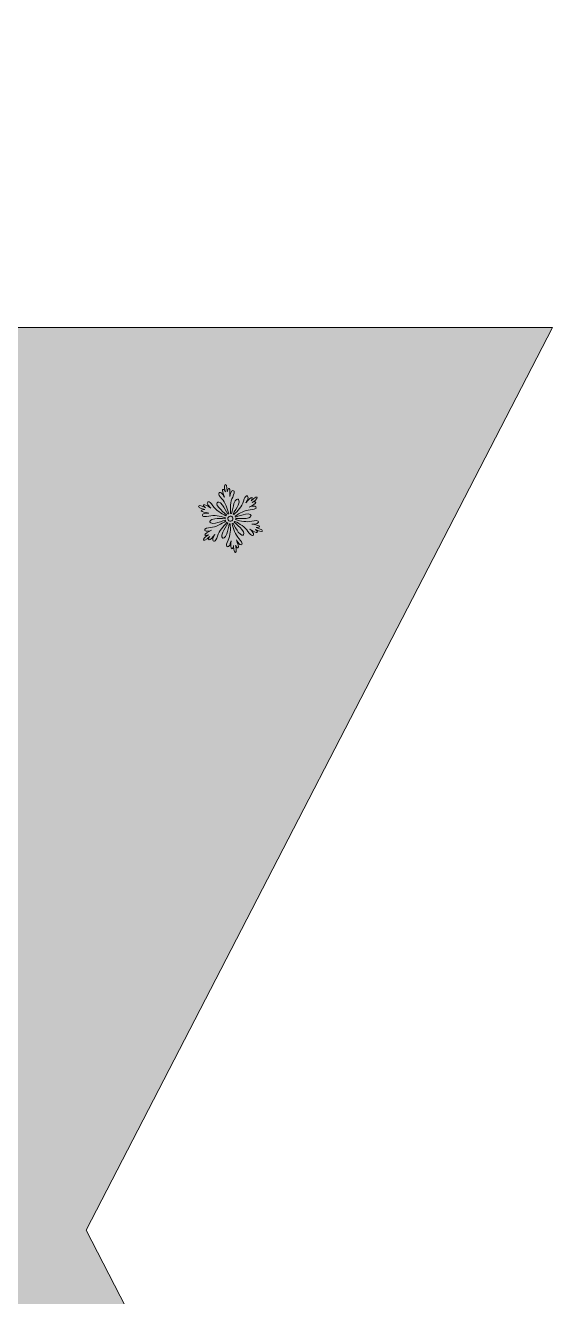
# Model space of a CAD drawing. Header units: millimetres. Extents: x 29 to 185, y -116 to -16.
# Drawn here: x 160.2 to 185, y -76.3 to -16.4 of the extents above; entities that cross this region are included whole.
import ezdxf

# ---------------------------------------------------------------- set-up
doc = ezdxf.new("R2010")
doc.units = ezdxf.units.MM
doc.header["$MEASUREMENT"] = 0
doc.layers.add('engraving', color=7, linetype='Continuous')
doc.layers.add('Layer 1', color=7, linetype='Continuous')

msp = doc.modelspace()

# ---------------------------------------------------------------- hatches: boundary and pattern name
at = {"layer": 'Layer 1'}
h = msp.add_hatch(color=2, dxfattribs=at)
h.dxf.hatch_style = 2
edge = h.paths.add_edge_path()
edge.add_spline(control_points=[(184.995, -30.63), (184.995, -30.63), (159.253, -30.63), (159.253, -30.63), (159.253, -30.63), (156.598, -30.558), (156.598, -30.558), (155.932, -28.837), (154.323, -27.578), (152.409, -27.432), (153.914, -26.317), (154.893, -24.534), (154.893, -22.517), (154.893, -19.136), (152.153, -16.396), (148.773, -16.396), (145.392, -16.396), (142.652, -19.136), (142.652, -22.517), (142.652, -24.534), (143.632, -26.317), (145.137, -27.432), (143.223, -27.578), (141.614, -28.837), (140.947, -30.558), (140.947, -30.558), (137.059, -30.63), (137.059, -30.63), (137.059, -30.63), (116.876, -30.63), (116.876, -30.63), (116.876, -30.63), (116.876, -115.779), (116.876, -115.779), (116.876, -115.779), (141.541, -115.779), (141.541, -115.779), (141.541, -115.779), (141.541, -85.477), (141.541, -85.477), (141.541, -85.477), (157.161, -115.779), (157.161, -115.779), (157.161, -115.779), (184.995, -115.779), (184.995, -115.779), (184.995, -115.779), (163.033, -73.145), (163.033, -73.145), (163.033, -73.145), (184.995, -30.63), (184.995, -30.63)], knot_values=[0, 0, 0, 0, 1, 1, 1, 2, 2, 2, 3, 3, 3, 4, 4, 4, 5, 5, 5, 6, 6, 6, 7, 7, 7, 8, 8, 8, 9, 9, 9, 10, 10, 10, 11, 11, 11, 12, 12, 12, 13, 13, 13, 14, 14, 14, 15, 15, 15, 16, 16, 16, 17, 17, 17, 17], degree=3, periodic=1)
edge = h.paths.add_edge_path()
edge.add_spline(control_points=[(144.965, -22.517), (144.965, -20.417), (146.673, -18.709), (148.773, -18.709), (150.872, -18.709), (152.58, -20.417), (152.58, -22.517), (152.58, -24.616), (150.872, -26.324), (148.773, -26.324), (146.673, -26.324), (144.965, -24.616), (144.965, -22.517)], knot_values=[0, 0, 0, 0, 1, 1, 1, 2, 2, 2, 3, 3, 3, 4, 4, 4, 4], degree=3, periodic=1)
h.paths.add_polyline_path([(141.541, -35.49), (154.655, -35.49), (141.541, -60.931)])

# ---------------------------------------------------------------- linework, layer by layer
at = {"layer": 'engraving', "lineweight": 0}
for points, knots in [([(171.028, -40.05), (171.028, -40.05), (171.219, -40.06), (171.191, -39.994), (171.173, -39.952), (171.014, -39.917), (170.83, -39.884), (170.93, -39.885), (171.039, -39.883), (171.088, -39.853), (171.186, -39.795), (171.167, -39.662), (170.835, -39.745), (170.591, -39.806), (170.301, -39.742), (170.065, -39.674), (170.069, -39.657), (170.07, -39.641), (170.07, -39.624), (170.218, -39.628), (170.421, -39.631), (170.558, -39.62), (170.797, -39.602), (170.792, -39.479), (170.792, -39.479), (170.792, -39.479), (170.76, -39.361), (170.527, -39.413), (170.393, -39.444), (170.2, -39.506), (170.06, -39.554), (170.055, -39.539), (170.048, -39.523), (170.04, -39.508), (170.245, -39.374), (170.503, -39.226), (170.755, -39.212), (171.095, -39.193), (171.074, -39.061), (170.964, -39.034), (170.908, -39.021), (170.803, -39.051), (170.709, -39.081), (170.874, -38.995), (171.016, -38.915), (171.021, -38.87), (171.028, -38.798), (170.848, -38.864), (170.848, -38.864), (170.848, -38.864), (171.142, -38.683), (171.088, -38.615), (171.033, -38.546), (170.792, -38.793), (170.792, -38.793), (170.792, -38.793), (170.896, -38.633), (170.824, -38.624), (170.779, -38.618), (170.669, -38.738), (170.549, -38.881), (170.6, -38.796), (170.652, -38.7), (170.651, -38.643), (170.65, -38.529), (170.525, -38.479), (170.431, -38.807), (170.362, -39.05), (170.161, -39.268), (169.985, -39.438), (169.972, -39.427), (169.958, -39.417), (169.944, -39.409), (170.021, -39.284), (170.125, -39.109), (170.184, -38.985), (170.288, -38.769), (170.179, -38.712), (170.179, -38.712), (170.179, -38.712), (170.061, -38.68), (169.99, -38.909), (169.949, -39.04), (169.907, -39.239), (169.878, -39.384), (169.862, -39.38), (169.845, -39.378), (169.829, -39.377), (169.814, -39.133), (169.816, -38.835), (169.929, -38.61), (170.083, -38.306), (169.958, -38.258), (169.88, -38.34), (169.841, -38.381), (169.813, -38.488), (169.793, -38.585), (169.801, -38.399), (169.802, -38.235), (169.766, -38.209), (169.707, -38.167), (169.675, -38.355), (169.675, -38.355), (169.675, -38.355), (169.665, -38.011), (169.578, -38.024), (169.491, -38.037), (169.585, -38.369), (169.585, -38.369), (169.585, -38.369), (169.498, -38.199), (169.454, -38.256), (169.427, -38.292), (169.477, -38.448), (169.54, -38.623), (169.491, -38.537), (169.434, -38.443), (169.385, -38.415), (169.285, -38.36), (169.18, -38.442), (169.417, -38.688), (169.592, -38.869), (169.681, -39.153), (169.74, -39.391), (169.724, -39.396), (169.709, -39.403), (169.695, -39.411), (169.624, -39.281), (169.525, -39.104), (169.447, -38.991), (169.312, -38.793), (169.208, -38.859), (169.208, -38.859), (169.208, -38.859), (169.122, -38.946), (169.284, -39.121), (169.378, -39.222), (169.528, -39.358), (169.64, -39.455), (169.628, -39.468), (169.618, -39.481), (169.609, -39.495), (169.391, -39.385), (169.133, -39.235), (168.995, -39.024), (168.809, -38.739), (168.705, -38.823), (168.737, -38.932), (168.753, -38.987), (168.831, -39.063), (168.905, -39.13), (168.748, -39.029), (168.607, -38.947), (168.566, -38.965), (168.5, -38.995), (168.647, -39.117), (168.647, -39.117), (168.647, -39.117), (168.344, -38.953), (168.312, -39.035), (168.28, -39.117), (168.614, -39.202), (168.614, -39.202), (168.614, -39.202), (168.423, -39.192), (168.451, -39.258), (168.469, -39.3), (168.628, -39.335), (168.812, -39.368), (168.713, -39.367), (168.603, -39.37), (168.554, -39.399), (168.457, -39.457), (168.476, -39.59), (168.807, -39.507), (169.051, -39.446), (169.341, -39.51), (169.576, -39.578), (169.574, -39.595), (169.572, -39.611), (169.572, -39.628), (169.424, -39.624), (169.221, -39.621), (169.084, -39.632), (168.845, -39.651), (168.85, -39.773), (168.85, -39.773), (168.85, -39.773), (168.882, -39.891), (169.115, -39.839), (169.25, -39.808), (169.443, -39.746), (169.582, -39.698), (169.587, -39.714), (169.594, -39.729), (169.602, -39.744), (169.397, -39.878), (169.139, -40.026), (168.888, -40.04), (168.547, -40.059), (168.568, -40.192), (168.678, -40.218), (168.734, -40.231), (168.839, -40.202), (168.934, -40.171), (168.768, -40.257), (168.626, -40.337), (168.621, -40.383), (168.614, -40.454), (168.793, -40.388), (168.793, -40.388), (168.793, -40.388), (168.5, -40.569), (168.555, -40.637), (168.609, -40.706), (168.85, -40.46), (168.85, -40.46), (168.85, -40.46), (168.746, -40.62), (168.818, -40.629), (168.863, -40.634), (168.973, -40.514), (169.093, -40.371), (169.042, -40.456), (168.99, -40.553), (168.991, -40.609), (168.992, -40.723), (169.117, -40.773), (169.21, -40.445), (169.28, -40.203), (169.481, -39.984), (169.658, -39.814), (169.67, -39.825), (169.684, -39.835), (169.698, -39.843), (169.62, -39.969), (169.517, -40.143), (169.458, -40.267), (169.355, -40.483), (169.463, -40.54), (169.463, -40.54), (169.463, -40.54), (169.581, -40.572), (169.652, -40.343), (169.693, -40.212), (169.735, -40.014), (169.764, -39.869), (169.78, -39.872), (169.797, -39.874), (169.813, -39.875), (169.827, -40.119), (169.827, -40.417), (169.713, -40.642), (169.559, -40.946), (169.684, -40.994), (169.762, -40.912), (169.801, -40.871), (169.829, -40.764), (169.85, -40.668), (169.841, -40.854), (169.84, -41.017), (169.876, -41.043), (169.935, -41.085), (169.967, -40.897), (169.967, -40.897), (169.967, -40.897), (169.977, -41.242), (170.063, -41.228), (170.15, -41.215), (170.058, -40.884), (170.058, -40.884), (170.058, -40.884), (170.144, -41.053), (170.188, -40.996), (170.215, -40.96), (170.166, -40.805), (170.102, -40.629), (170.151, -40.716), (170.208, -40.809), (170.258, -40.837), (170.357, -40.893), (170.462, -40.81), (170.225, -40.564), (170.05, -40.383), (169.961, -40.099), (169.902, -39.862), (169.917, -39.856), (169.933, -39.849), (169.947, -39.841), (170.018, -39.971), (170.117, -40.148), (170.194, -40.261), (170.33, -40.459), (170.434, -40.393), (170.434, -40.393), (170.434, -40.393), (170.52, -40.307), (170.358, -40.131), (170.264, -40.03), (170.114, -39.894), (170.003, -39.797), (170.014, -39.785), (170.024, -39.771), (170.033, -39.757), (170.252, -39.867), (170.509, -40.017), (170.646, -40.228), (170.833, -40.513), (170.937, -40.429), (170.905, -40.32), (170.889, -40.265), (170.811, -40.189), (170.737, -40.122), (170.894, -40.223), (171.035, -40.305), (171.076, -40.287), (171.141, -40.257), (170.995, -40.135), (170.995, -40.135), (170.995, -40.135), (171.298, -40.299), (171.33, -40.217), (171.362, -40.135), (171.028, -40.05), (171.028, -40.05)], [0, 0, 0, 0, 1, 1, 1, 2, 2, 2, 3, 3, 3, 4, 4, 4, 5, 5, 5, 6, 6, 6, 7, 7, 7, 8, 8, 8, 9, 9, 9, 10, 10, 10, 11, 11, 11, 12, 12, 12, 13, 13, 13, 14, 14, 14, 15, 15, 15, 16, 16, 16, 17, 17, 17, 18, 18, 18, 19, 19, 19, 20, 20, 20, 21, 21, 21, 22, 22, 22, 23, 23, 23, 24, 24, 24, 25, 25, 25, 26, 26, 26, 27, 27, 27, 28, 28, 28, 29, 29, 29, 30, 30, 30, 31, 31, 31, 32, 32, 32, 33, 33, 33, 34, 34, 34, 35, 35, 35, 36, 36, 36, 37, 37, 37, 38, 38, 38, 39, 39, 39, 40, 40, 40, 41, 41, 41, 42, 42, 42, 43, 43, 43, 44, 44, 44, 45, 45, 45, 46, 46, 46, 47, 47, 47, 48, 48, 48, 49, 49, 49, 50, 50, 50, 51, 51, 51, 52, 52, 52, 53, 53, 53, 54, 54, 54, 55, 55, 55, 56, 56, 56, 57, 57, 57, 58, 58, 58, 59, 59, 59, 60, 60, 60, 61, 61, 61, 62, 62, 62, 63, 63, 63, 64, 64, 64, 65, 65, 65, 66, 66, 66, 67, 67, 67, 68, 68, 68, 69, 69, 69, 70, 70, 70, 71, 71, 71, 72, 72, 72, 73, 73, 73, 74, 74, 74, 75, 75, 75, 76, 76, 76, 77, 77, 77, 78, 78, 78, 79, 79, 79, 80, 80, 80, 81, 81, 81, 82, 82, 82, 83, 83, 83, 84, 84, 84, 85, 85, 85, 86, 86, 86, 87, 87, 87, 88, 88, 88, 89, 89, 89, 90, 90, 90, 91, 91, 91, 92, 92, 92, 93, 93, 93, 94, 94, 94, 95, 95, 95, 96, 96, 96, 97, 97, 97, 98, 98, 98, 99, 99, 99, 100, 100, 100, 101, 101, 101, 102, 102, 102, 103, 103, 103, 104, 104, 104, 105, 105, 105, 106, 106, 106, 107, 107, 107, 108, 108, 108, 108]), ([(169.839, -39.746), (169.773, -39.756), (169.711, -39.71), (169.701, -39.644), (169.691, -39.578), (169.737, -39.516), (169.803, -39.506), (169.869, -39.496), (169.931, -39.542), (169.941, -39.608), (169.951, -39.674), (169.905, -39.736), (169.839, -39.746)], [0, 0, 0, 0, 1, 1, 1, 2, 2, 2, 3, 3, 3, 4, 4, 4, 4])]:
    msp.add_open_spline(points, degree=3, knots=knots, dxfattribs=at)
at = {"layer": 'Layer 1', "lineweight": 0}
msp.add_open_spline([(184.995, -30.63), (184.995, -30.63), (159.253, -30.63), (159.253, -30.63), (159.253, -30.63), (156.598, -30.558), (156.598, -30.558), (155.932, -28.837), (154.323, -27.578), (152.409, -27.432), (153.914, -26.317), (154.893, -24.534), (154.893, -22.517), (154.893, -19.136), (152.153, -16.396), (148.773, -16.396), (145.392, -16.396), (142.652, -19.136), (142.652, -22.517), (142.652, -24.534), (143.632, -26.317), (145.137, -27.432), (143.223, -27.578), (141.614, -28.837), (140.947, -30.558), (140.947, -30.558), (137.059, -30.63), (137.059, -30.63), (137.059, -30.63), (116.876, -30.63), (116.876, -30.63), (116.876, -30.63), (116.876, -115.779), (116.876, -115.779), (116.876, -115.779), (141.541, -115.779), (141.541, -115.779), (141.541, -115.779), (141.541, -85.477), (141.541, -85.477), (141.541, -85.477), (157.161, -115.779), (157.161, -115.779), (157.161, -115.779), (184.995, -115.779), (184.995, -115.779), (184.995, -115.779), (163.033, -73.145), (163.033, -73.145), (163.033, -73.145), (184.995, -30.63), (184.995, -30.63)], degree=3, knots=[0, 0, 0, 0, 1, 1, 1, 2, 2, 2, 3, 3, 3, 4, 4, 4, 5, 5, 5, 6, 6, 6, 7, 7, 7, 8, 8, 8, 9, 9, 9, 10, 10, 10, 11, 11, 11, 12, 12, 12, 13, 13, 13, 14, 14, 14, 15, 15, 15, 16, 16, 16, 17, 17, 17, 17], dxfattribs=at)

doc.saveas('drawing.dxf')
